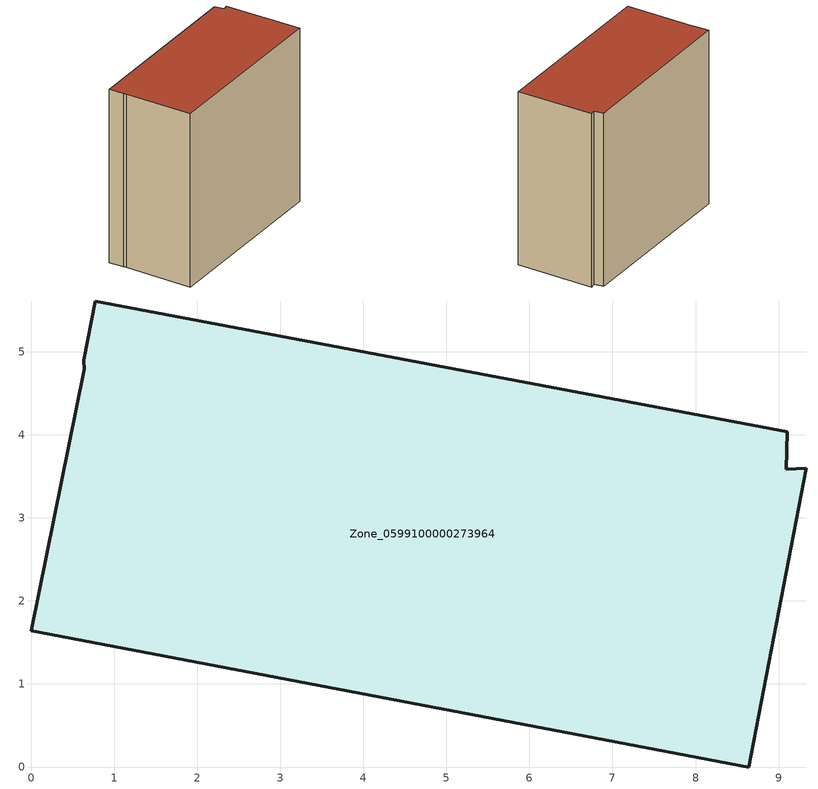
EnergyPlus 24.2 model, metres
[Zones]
Zone_0599100000273964
 floor ground (C_G): 9.34,3.6 8.64,0 0,1.64 0.64,4.79 0.63,4.89 0.77,5.61 9.1,4.04 9.09,3.58 z0
 wall outside (C_F): 0.77,5.61 0.63,4.89 0.64,4.79 0,1.64 8.64,0 9.34,3.6 9.09,3.58 9.1,4.04 0.77,5.61 z0:8.34
 roof outside (C_R): 9.1,4.04 0.77,5.61 0.63,4.89 0.64,4.79 0,1.64 8.64,0 9.34,3.6 9.09,3.58 z8.34
[BUILDING]
Pand.0599100000273964: North Axis=0; Terrain=City; Loads Convergence Tolerance Value=0.04; Temperature Convergence Tolerance Value=0.4; Solar Distribution=FullExterior; Maximum Number of Warmup Days=25; Minimum Number of Warmup Days=1
[Site:Location]
Rotterdam.The.Hague.AP_ZH_NLD Design_Conditions: Latitude=51.96; Longitude=4.45; Time Zone=1; Elevation=-4.5
[SITE:GROUNDTEMPERATURE:BUILDINGSURFACE]
18, 18, 18, 18, 18, 18, 18, 18, 18, 18, 18, 18
[MATERIAL] Thermal Absorptance=0.9; Solar Absorptance=0.7; Visible Absorptance=0.7
Name | Roughness | Thickness | Conductivity | Density | Specific Heat
G.TI.1946-1964 | MediumSmooth | 0.15 | 1 | 540 | 1210
F.TI.1946-1964 | Rough | 0.3 | 0.857143 | 1920 | 840
R.TI.1946-1964 | MediumRough | 0.2 | 0.277778 | 1500 | 1000
[CONSTRUCTION]
C_G: G.TI.1946-1964
C_F: F.TI.1946-1964
C_R: R.TI.1946-1964
[ZONE]
Zone_0599100000273964: Type=1; Multiplier=1; Ceiling Height=Autocalculate; Volume=Autocalculate; Floor Area=autocalculate; Part of Total Floor Area=Yes
[ZONEINFILTRATION:DESIGNFLOWRATE]
Infil_Zone_0599100000273964: Zone or ZoneList or Space or SpaceList=Zone_0599100000273964; Schedule=AlwaysOn; Design Flow Rate Calculation Method=Flow/Area; Flow Rate per Floor Area=0.003; Constant Term Coefficient=1; Temperature Term Coefficient=0; Velocity Term Coefficient=0; Velocity Squared Term Coefficient=0
[HVACTEMPLATE:ZONE:IDEALLOADSAIRSYSTEM]
Zone_0599100000273964: Maximum Heating Supply Air Temperature=50; Minimum Cooling Supply Air Temperature=13; Maximum Heating Supply Air Humidity Ratio=0.0156; Minimum Cooling Supply Air Humidity Ratio=0.0077; Heating Limit=NoLimit; Cooling Limit=NoLimit; Dehumidification Control Type=ConstantSensibleHeatRatio; Cooling Sensible Heat Ratio=0.7; Dehumidification Setpoint=60; Humidification Control Type=None; Humidification Setpoint=30; Outdoor Air Method=None; Outdoor Air Flow Rate per Person=0.00944; Outdoor Air Flow Rate per Zone Floor Area=0; Outdoor Air Flow Rate per Zone=0; Demand Controlled Ventilation Type=None; Outdoor Air Economizer Type=NoEconomizer; Heat Recovery Type=None; Sensible Heat Recovery Effectiveness=0.7; Latent Heat Recovery Effectiveness=0.65
[ZONECONTROL:THERMOSTAT]
ThermostatControl_Zone_0599100000273964: Zone or ZoneList=Zone_0599100000273964; Control Type Schedule=DualSetpointControlType; Control 1=Thermostat_Zone_0599100000273964; Temperature Difference Between Cutout And Setpoint=0
[THERMOSTATSETPOINT:DUALSETPOINT]
Thermostat_Zone_0599100000273964: Heating Setpoint Temperature Schedule=HeatingSetpoint_Zone_0599100000273964; Cooling Setpoint Temperature Schedule=CoolingSetpoint_Zone_0599100000273964
[SCHEDULE:COMPACT]
HeatingSetpoint_Zone_0599100000273964: Through: 12/31, For: AllDays, Until: 24:00, 21
CoolingSetpoint_Zone_0599100000273964: Through: 12/31, For: AllDays, Until: 24:00, 24
DualSetpointControlType: Through: 12/31, For: AllDays, Until: 24:00, 4
AlwaysOn: Through: 12/31, For: AllDays, Until: 24:00, 1
